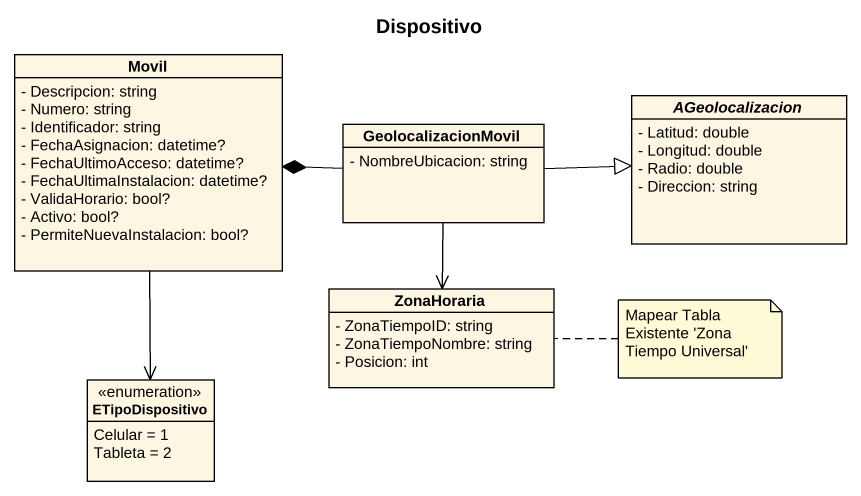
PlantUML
@startuml
title Dispositivo
hide circle
hide empty members
skinparam classAttributeIconSize 0
class Movil {
  - Descripcion: string
  - Numero: string
  - Identificador: string
  - FechaAsignacion: datetime?
  - FechaUltimoAcceso: datetime?
  - FechaUltimaInstalacion: datetime?
  - ValidaHorario: bool?
  - Activo: bool?
  - PermiteNuevaInstalacion: bool?
}
abstract class AGeolocalizacion {
  - Latitud: double
  - Longitud: double
  - Radio: double
  - Direccion: string
}
class GeolocalizacionMovil {
  - NombreUbicacion: string
}
class ZonaHoraria {
  - ZonaTiempoID: string
  - ZonaTiempoNombre: string
  - Posicion: int
}
enum ETipoDispositivo {
  Celular = 1
  Tableta = 2
}
Movil --> ETipoDispositivo
GeolocalizacionMovil -left-* Movil
GeolocalizacionMovil -right-|> AGeolocalizacion
GeolocalizacionMovil --> ZonaHoraria
note right of ZonaHoraria : Mapear Tabla Existente 'Zona Tiempo Universal'
@enduml
